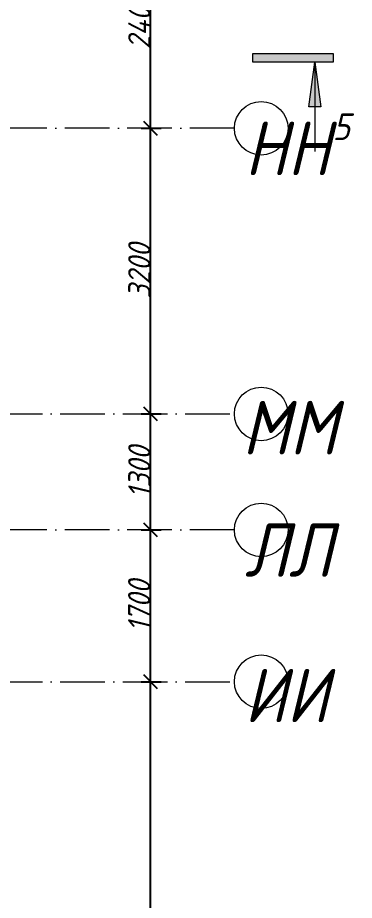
# Model space of a CAD drawing. Header units: millimetres. Extents: x -12989 to 629078, y -109036 to 555275.
# Drawn here: x 614659 to 618431, y 324823 to 334713 of the extents above; entities that cross this region are included whole.
import ezdxf

# ---------------------------------------------------------------- set-up
doc = ezdxf.new("R2010")
doc.units = ezdxf.units.MM
doc.linetypes.add('50_200_ШТРИХ_1Т_ш5_п1_п1_', pattern=[700, 500, -100, 0, -100])
for name, color, linetype, lineweight in [('A-____-____-DIMS', 7, 'Continuous', 9), ('G-____-____-SYMB', 7, 'Continuous', 9), ('S-GRID-____-IDEN', 7, 'Continuous', 9), ('S-GRID-____-OTLN-1', 7, '50_200_ШТРИХ_1Т_ш5_п1_п1_', 9)]:
    doc.layers.add(name, color=color, linetype=linetype, lineweight=lineweight)
doc.styles.add('ISOCPEUR_I_10', font='isocpeui.ttf', dxfattribs={"width": 0.9, "height": 180})
doc.styles.add('ISOCPEUR_I_9', font='isocpeui.ttf', dxfattribs={"width": 0.9, "height": 250})
doc.dimstyles.new('ISO-2_5_0_9К_БОЛЬШОЙ_ОСИ', dxfattribs={"dimscale": 304.8, "dimtxt": 248.995294, "dimasz": 0.492126, "dimexe": 0.393701, "dimexo": 0, "dimgap": 0, "dimtad": 1, "dimdec": 0, "dimzin": 0, "dimdsep": 46, "dimtxsty": 'ISOCPEUR_I_9', "dimblk1": 'OBLIQUE', "dimblk2": 'OBLIQUE', "dimsah": 1, "dimcen": 0.09, "dimdle": 0.393701, "dimazin": 0, "dimtfac": 1, "dimtdec": 4, "dimtix": 1, "dimtmove": 0, "dimatfit": 3, "dimfxl": 1, "dimtvp": 1, "dimtolj": 1, "dimtzin": 0, "dimarcsym": 2})

# ---------------------------------------------------------------- blocks, each defined once
blk = doc.blocks.new('Ось сетки - Круг_Ø6_00__ISO-2_5_0_9K_-25732049-АР1_План отверстий 1 этажа в осях 1-64_Ю-ЯЯ')
at = {"layer": 'S-GRID-____-IDEN'}
blk.add_circle((0, 0), 3, dxfattribs=at)
blk = doc.blocks.new('Разрез - Концевая часть разреза-18266132-АР1_План отверстий 1 этажа в осях 1-64_Ю-ЯЯ')
at = {"layer": 'G-____-____-SYMB'}
for points in [[(0, 0.5), (0, -0.5), (-9, -0.5), (-9, 0.5)], [(-6.292, -5.5), (-7.609, -5.5), (-6.95, -0.5)]]:
    blk.add_hatch(color=256, dxfattribs=at).paths.add_polyline_path(points, flags=0)
for p, q in [((0, 0.5), (-9, 0.5)), ((-9, 0.5), (-9, -0.5)), ((0, -0.5), (0, 0.5)), ((-9, -0.5), (0, -0.5)), ((-6.95, -0.5), (-7.609, -5.5)), ((-6.95, -0.5), (-6.95, -10.5)), ((-6.292, -5.5), (-6.95, -0.5)), ((-7.609, -5.5), (-6.292, -5.5))]:
    blk.add_line(p, q, dxfattribs=at)
blk = doc.blocks.new('_Oblique')
at = {"color": 0, "linetype": 'ByBlock', "lineweight": -2}
blk.add_line((-0.5, -0.5), (0.5, 0.5), dxfattribs=at)
blk = doc.blocks.new('*D5544')
at = {"layer": 'A-____-____-DIMS', "color": 0, "lineweight": -2, "transparency": 16777216}
for p, q in [((616147.6, 321052.5), (616147.6, 327392.5)), ((616041.5, 327272.5), (616267.6, 327272.5)), ((616041.5, 321172.5), (616267.6, 321172.5))]:
    blk.add_line(p, q, dxfattribs=at)
at = {"layer": 'Defpoints', "color": 0, "transparency": 16777216}
for p in [(616041.5, 327272.5), (616147.6, 327272.5), (616041.5, 321172.5)]:
    blk.add_point(p, dxfattribs=at)
at = {"layer": 'A-____-____-DIMS', "color": 0, "lineweight": -2, "transparency": 16777216, "xscale": 150, "yscale": 150, "zscale": 150}
for p, rotation in [((616147.6, 327272.5), 90), ((616147.6, 321172.5), 270)]:
    blk.add_blockref('_Oblique', p, dxfattribs=dict(at, rotation=rotation))
at = {"layer": 'A-____-____-DIMS', "color": 0, "transparency": 16777216, "insert": (616022.6, 324222.5), "char_height": 250, "width": 701.018, "attachment_point": 5, "rotation": 90, "style": 'ISOCPEUR_I_9'}
blk.add_mtext('\\A1;6100', dxfattribs=at)
blk = doc.blocks.new('*D5545')
at = {"layer": 'A-____-____-DIMS', "color": 0, "lineweight": -2, "transparency": 16777216}
for p, q in [((616147.6, 327152.5), (616147.6, 329092.5)), ((616041.5, 328972.5), (616267.6, 328972.5)), ((616041.5, 327272.5), (616267.6, 327272.5))]:
    blk.add_line(p, q, dxfattribs=at)
at = {"layer": 'Defpoints', "color": 0, "transparency": 16777216}
for p in [(616041.5, 328972.5), (616147.6, 328972.5), (616041.5, 327272.5)]:
    blk.add_point(p, dxfattribs=at)
at = {"layer": 'A-____-____-DIMS', "color": 0, "lineweight": -2, "transparency": 16777216, "xscale": 150, "yscale": 150, "zscale": 150}
for p, rotation in [((616147.6, 328972.5), 90), ((616147.6, 327272.5), 270)]:
    blk.add_blockref('_Oblique', p, dxfattribs=dict(at, rotation=rotation))
at = {"layer": 'A-____-____-DIMS', "color": 0, "transparency": 16777216, "insert": (616020.9, 328122.5), "char_height": 250, "width": 701.018, "attachment_point": 5, "rotation": 90, "style": 'ISOCPEUR_I_9'}
blk.add_mtext('\\A1;1700', dxfattribs=at)
blk = doc.blocks.new('*D5546')
at = {"layer": 'A-____-____-DIMS', "color": 0, "lineweight": -2, "transparency": 16777216}
for p, q in [((616147.6, 328852.5), (616147.6, 330392.5)), ((616041.5, 330272.5), (616267.6, 330272.5)), ((616041.5, 328972.5), (616267.6, 328972.5))]:
    blk.add_line(p, q, dxfattribs=at)
at = {"layer": 'Defpoints', "color": 0, "transparency": 16777216}
for p in [(616041.5, 330272.5), (616147.6, 330272.5), (616041.5, 328972.5)]:
    blk.add_point(p, dxfattribs=at)
at = {"layer": 'A-____-____-DIMS', "color": 0, "lineweight": -2, "transparency": 16777216, "xscale": 150, "yscale": 150, "zscale": 150}
for p, rotation in [((616147.6, 330272.5), 90), ((616147.6, 328972.5), 270)]:
    blk.add_blockref('_Oblique', p, dxfattribs=dict(at, rotation=rotation))
at = {"layer": 'A-____-____-DIMS', "color": 0, "transparency": 16777216, "insert": (616022.6, 329622.5), "char_height": 250, "width": 701.018, "attachment_point": 5, "rotation": 90, "style": 'ISOCPEUR_I_9'}
blk.add_mtext('\\A1;1300', dxfattribs=at)
blk = doc.blocks.new('*D5547')
at = {"layer": 'A-____-____-DIMS', "color": 0, "lineweight": -2, "transparency": 16777216}
for p, q in [((616147.6, 330152.5), (616147.6, 333592.5)), ((616041.5, 333472.5), (616267.6, 333472.5)), ((616041.5, 330272.5), (616267.6, 330272.5))]:
    blk.add_line(p, q, dxfattribs=at)
at = {"layer": 'Defpoints', "color": 0, "transparency": 16777216}
for p in [(616041.5, 333472.5), (616147.6, 333472.5), (616041.5, 330272.5)]:
    blk.add_point(p, dxfattribs=at)
at = {"layer": 'A-____-____-DIMS', "color": 0, "lineweight": -2, "transparency": 16777216, "xscale": 150, "yscale": 150, "zscale": 150}
for p, rotation in [((616147.6, 333472.5), 90), ((616147.6, 330272.5), 270)]:
    blk.add_blockref('_Oblique', p, dxfattribs=dict(at, rotation=rotation))
at = {"layer": 'A-____-____-DIMS', "color": 0, "transparency": 16777216, "insert": (616022.6, 331872.5), "char_height": 250, "width": 758.478, "attachment_point": 5, "rotation": 90, "style": 'ISOCPEUR_I_9'}
blk.add_mtext('\\A1;3200', dxfattribs=at)
blk = doc.blocks.new('*D5548')
at = {"layer": 'A-____-____-DIMS', "color": 0, "lineweight": -2, "transparency": 16777216}
for p, q in [((616147.6, 333352.5), (616147.6, 335992.5)), ((616041.5, 335872.5), (616267.6, 335872.5)), ((616041.5, 333472.5), (616267.6, 333472.5))]:
    blk.add_line(p, q, dxfattribs=at)
at = {"layer": 'Defpoints', "color": 0, "transparency": 16777216}
for p in [(616041.5, 335872.5), (616147.6, 335872.5), (616041.5, 333472.5)]:
    blk.add_point(p, dxfattribs=at)
at = {"layer": 'A-____-____-DIMS', "color": 0, "lineweight": -2, "transparency": 16777216, "xscale": 150, "yscale": 150, "zscale": 150}
for p, rotation in [((616147.6, 335872.5), 90), ((616147.6, 333472.5), 270)]:
    blk.add_blockref('_Oblique', p, dxfattribs=dict(at, rotation=rotation))
at = {"layer": 'A-____-____-DIMS', "color": 0, "transparency": 16777216, "insert": (616022.6, 334672.5), "char_height": 250, "width": 781.462, "attachment_point": 5, "rotation": 90, "style": 'ISOCPEUR_I_9'}
blk.add_mtext('\\A1;2400', dxfattribs=at)

msp = doc.modelspace()

# ---------------------------------------------------------------- linework, layer by layer
at = {"layer": 'S-GRID-____-OTLN-1'}
for p, q in [((617087.7175, 333472.5335), (508344.5407, 333472.5335)), ((606034.5752, 330272.5335), (617087.7175, 330272.5335)), ((617087.7175, 328972.5335), (508344.5407, 328972.5335)), ((606034.5752, 327272.5335), (617087.7175, 327272.5335))]:
    msp.add_line(p, q, dxfattribs=at)

# ---------------------------------------------------------------- block references
at = {"layer": 'G-____-____-SYMB', "extrusion": (0, 0, -1), "xscale": 99.99999999999993, "yscale": 99.99999999999993, "zscale": 99.99999999999993}
msp.add_blockref('Разрез - Концевая часть разреза-18266132-АР1_План отверстий 1 этажа в осях 1-64_Ю-ЯЯ', (-617293.5437, 334262.5335), dxfattribs=at)
at = {"layer": 'S-GRID-____-IDEN', "xscale": 99.99999999999993, "yscale": 99.99999999999993, "zscale": 99.99999999999993}
for p, rotation in [((617387.7175, 333472.5335), 89.9999999999998), ((617387.7175, 330272.5335), 269.9999999999995), ((617387.7175, 328972.5335), 89.9999999999998), ((617387.7175, 327272.5335), 269.9999999999995)]:
    msp.add_blockref('Ось сетки - Круг_Ø6_00__ISO-2_5_0_9K_-25732049-АР1_План отверстий 1 этажа в осях 1-64_Ю-ЯЯ', p, dxfattribs=dict(at, rotation=rotation))

# ---------------------------------------------------------------- texts
at = {"layer": 'G-____-____-SYMB', "insert": (618187.1849, 333640.2567), "char_height": 300, "width": 256.54, "attachment_point": 1, "style": 'ISOCPEUR_I_10'}
msp.add_mtext('\\fISOCPEUR|b0|i1|c204|p34|;5', dxfattribs=at)
at = {"layer": 'S-GRID-____-IDEN', "char_height": 600, "attachment_point": 1, "style": 'ISOCPEUR_I_9'}
for s, insert, width in [('НН', (617202.647, 333548.6094), 447.341625), ('ММ', (617173.638, 330419.166), 505.063125), ('ЛЛ', (617202.647, 329048.6094), 447.341625), ('ИИ', (617197.488, 327419.166), 447.341625)]:
    msp.add_mtext(s, dxfattribs=dict(at, insert=insert, width=width))

# ---------------------------------------------------------------- dimensions: what is measured, and where the dimension line sits
at = {"layer": 'A-____-____-DIMS'}
for base, p1, p2, override, picture, middle in [((616147.5524, 335872.5335), (616041.4864, 333472.5335), (616041.4864, 335872.5335), {"dimpost": '<>', "dimfxl": 2400}, '*D5548', (616022.5524, 334672.5335)), ((616147.5524, 333472.5335), (616041.4864, 330272.5335), (616041.4864, 333472.5335), {"dimpost": '<>', "dimfxl": 3200}, '*D5547', (616022.5524, 331872.5335)), ((616147.5524, 330272.5335), (616041.4864, 328972.5335), (616041.4864, 330272.5335), {"dimpost": '<>', "dimfxl": 1300}, '*D5546', (616022.5524, 329622.5335)), ((616147.5524, 328972.5335), (616041.4864, 327272.5335), (616041.4864, 328972.5335), {"dimpost": '<>', "dimfxl": 1700}, '*D5545', (616020.9425, 328122.5335)), ((616147.5524, 327272.5335), (616041.4864, 321172.5335), (616041.4864, 327272.5335), {"dimpost": '<>', "dimfxl": 6100}, '*D5544', (616022.5524, 324222.5335))]:
    dim = msp.add_linear_dim(base=base, p1=p1, p2=p2, angle=90, dimstyle='ISO-2_5_0_9К_БОЛЬШОЙ_ОСИ', override=override, dxfattribs=at)
    dim.commit()
    dim.dimension.update_dxf_attribs({"geometry": picture, "text_midpoint": middle})

doc.saveas('drawing.dxf')
